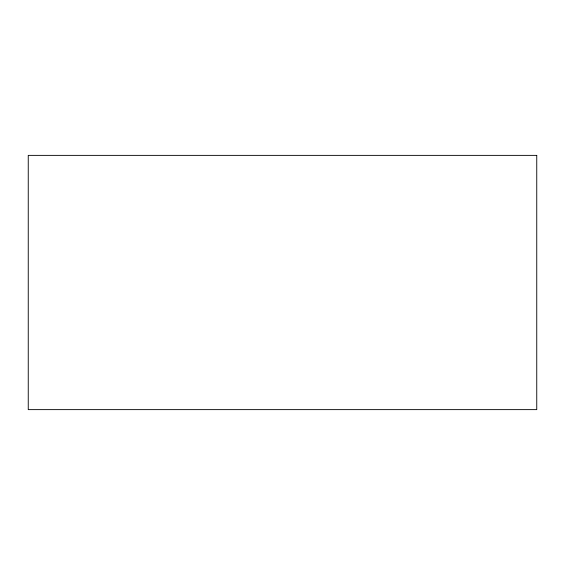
<?xml version="1.0" encoding="UTF-8"?>
<svg xmlns="http://www.w3.org/2000/svg" width="565" height="565" viewBox="0 0 565 565"><rect width="100%" height="100%" fill="white"/><g stroke="black" fill="none" stroke-linecap="round" stroke-linejoin="round"><path stroke-width="0.85" d="M536.75 155.375L28.25 155.375L28.25 409.625L536.75 409.625L536.75 155.375"/></g></svg>
